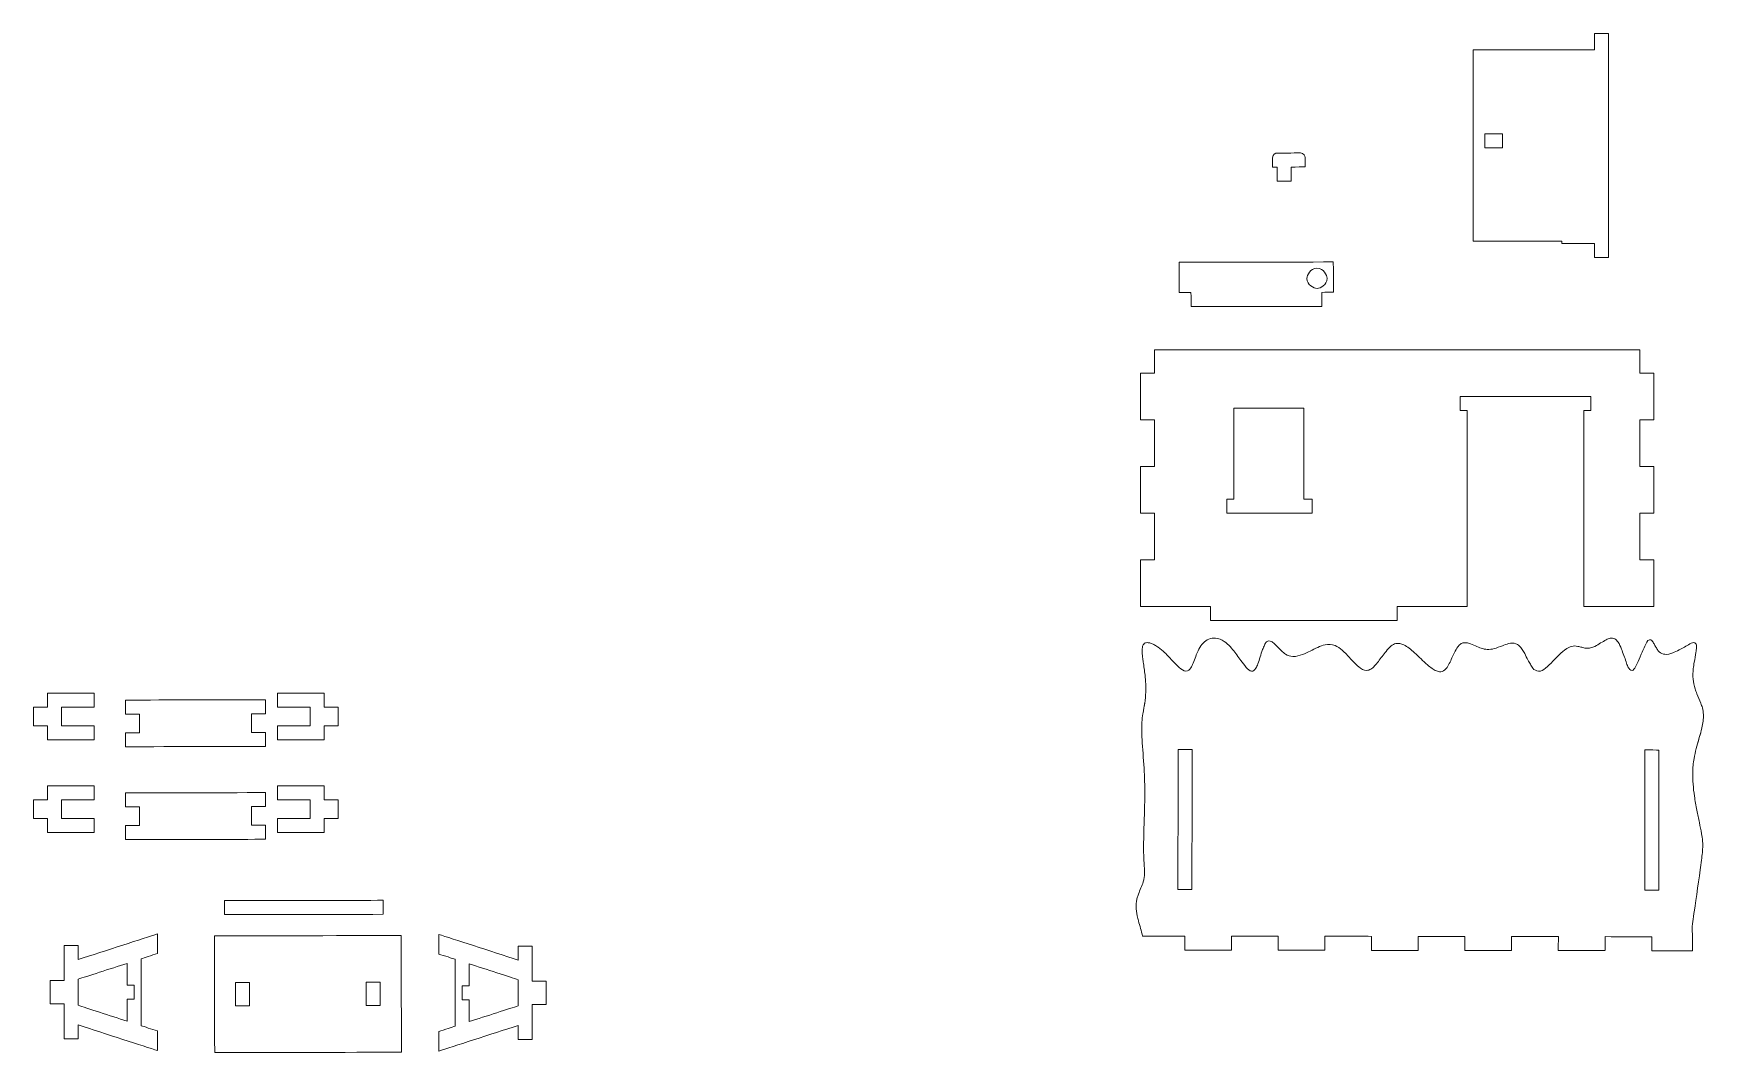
# Model space of a CAD drawing. Header units: millimetres. Extents: x -5059 to 5976, y -2595 to 3315.
# Drawn here: x 2873 to 3589, y 1193 to 1630 of the extents above; entities that cross this region are included whole.
import ezdxf

# ---------------------------------------------------------------- set-up
doc = ezdxf.new("R2010")
doc.units = ezdxf.units.MM
doc.header["$MEASUREMENT"] = 0
doc.layers.add('Make2D$visible$lines', color=7, linetype='Continuous')

msp = doc.modelspace()

# ---------------------------------------------------------------- linework, layer by layer
at = {"layer": 'Make2D$visible$lines', "color": 18, "lineweight": 9}
for points in [[(3541.8111, 1623.148), (3541.8111, 1625.4814), (3541.8111, 1628.9814), (3541.8111, 1630.148)], [(3541.8111, 1630.148), (3543.8072, 1630.148), (3546.8013, 1630.148), (3547.7994, 1630.148)], [(3547.8111, 1534.148), (3547.8111, 1566.148), (3547.8111, 1614.148), (3547.8111, 1630.148)], [(3541.7994, 1623.148), (3524.47, 1623.148), (3498.4759, 1623.148), (3489.8112, 1623.148)], [(3489.8112, 1623.148), (3489.8112, 1595.8147), (3489.8112, 1554.8147), (3489.8112, 1541.148)], [(3502.4172, 1587.148), (3499.8819, 1587.148), (3496.0789, 1587.148), (3494.8112, 1587.148)], [(3494.8112, 1587.148), (3494.8112, 1585.148), (3494.8112, 1582.148), (3494.8112, 1581.148)], [(3502.4289, 1581.148), (3502.4289, 1583.148), (3502.4289, 1586.148), (3502.4289, 1587.148)], [(3403.8433, 1576.8916), (3403.8407, 1578.2249), (3405.1727, 1578.8942), (3405.8394, 1578.8955)], [(3403.8433, 1576.8916), (3403.8459, 1575.5583), (3403.8498, 1573.5583), (3403.8511, 1572.8916)], [(3415.8393, 1578.9151), (3412.506, 1578.9086), (3407.506, 1578.8988), (3405.8394, 1578.8955)], [(3415.8393, 1578.9151), (3417.1727, 1578.9177), (3417.8419, 1577.5857), (3417.8433, 1576.9191)], [(3417.8511, 1572.9191), (3417.8485, 1574.2524), (3417.8446, 1576.2524), (3417.8433, 1576.9191)], [(3494.8112, 1581.148), (3497.3465, 1581.148), (3501.1495, 1581.148), (3502.4172, 1581.148)], [(3403.8511, 1572.8916), (3404.5178, 1572.8929), (3405.5178, 1572.8949), (3405.8511, 1572.8955)], [(3405.8511, 1572.8955), (3405.855, 1570.8955), (3405.8609, 1567.8955), (3405.8629, 1566.8955)], [(3411.8511, 1572.9073), (3413.8511, 1572.9112), (3416.8511, 1572.9171), (3417.8511, 1572.9191)], [(3411.8629, 1566.9073), (3411.859, 1568.9073), (3411.8531, 1571.9073), (3411.8511, 1572.9073)], [(3405.8629, 1566.8955), (3407.8629, 1566.8995), (3410.8629, 1566.9053), (3411.8629, 1566.9073)], [(3489.8112, 1541.148), (3502.474, 1541.148), (3521.468, 1541.148), (3527.7994, 1541.148)], [(3527.8112, 1540.148), (3527.8112, 1540.4814), (3527.8112, 1540.9814), (3527.8112, 1541.148)], [(3541.7994, 1540.148), (3537.1366, 1540.148), (3530.1425, 1540.148), (3527.8112, 1540.148)], [(3541.8111, 1534.148), (3541.8111, 1536.148), (3541.8111, 1539.148), (3541.8111, 1540.148)], [(3429.8993, 1532.2239), (3407.8994, 1532.1807), (3374.8994, 1532.116), (3363.8995, 1532.0944)], [(3363.8995, 1532.0944), (3363.908, 1527.7611), (3363.9207, 1521.2611), (3363.925, 1519.0944)], [(3429.9248, 1519.2239), (3429.9163, 1523.5572), (3429.9036, 1530.0572), (3429.8993, 1532.2239)], [(3547.7994, 1534.148), (3545.8033, 1534.148), (3542.8092, 1534.148), (3541.8111, 1534.148)], [(3363.925, 1519.0944), (3365.5916, 1519.0977), (3368.0916, 1519.1026), (3368.925, 1519.1043)], [(3368.925, 1519.1043), (3368.9289, 1517.1043), (3368.9348, 1514.1043), (3368.9367, 1513.1043)], [(3424.9248, 1519.2141), (3426.5915, 1519.2174), (3429.0915, 1519.2223), (3429.9248, 1519.2239)], [(3424.9366, 1513.2141), (3424.9327, 1515.2141), (3424.9268, 1518.2141), (3424.9248, 1519.2141)], [(3368.9367, 1513.1043), (3387.6034, 1513.1409), (3415.6033, 1513.1958), (3424.9366, 1513.2141)], [(3353.2404, 1484.6492), (3353.2404, 1487.9825), (3353.2404, 1492.9825), (3353.2404, 1494.6492)], [(3353.2404, 1494.6492), (3422.5696, 1494.6492), (3526.5636, 1494.6492), (3561.2282, 1494.6492)], [(3561.24, 1494.6492), (3561.24, 1491.3159), (3561.24, 1486.3159), (3561.24, 1484.6492)], [(3347.2404, 1484.6492), (3349.2404, 1484.6492), (3352.2404, 1484.6492), (3353.2404, 1484.6492)], [(3347.2404, 1464.6492), (3347.2404, 1471.3159), (3347.2404, 1481.3159), (3347.2404, 1484.6492)], [(3561.24, 1484.6492), (3563.24, 1484.6492), (3566.24, 1484.6492), (3567.24, 1484.6492)], [(3567.24, 1484.6492), (3567.24, 1477.9825), (3567.24, 1467.9825), (3567.24, 1464.6492)], [(3540.24, 1474.6492), (3521.5734, 1474.6492), (3493.5734, 1474.6492), (3484.2401, 1474.6492)], [(3484.2401, 1474.6492), (3484.2401, 1472.6492), (3484.2401, 1469.6492), (3484.2401, 1468.6492)], [(3540.24, 1468.6492), (3540.24, 1470.6492), (3540.24, 1473.6492), (3540.24, 1474.6492)], [(3417.2285, 1469.6492), (3407.2324, 1469.6492), (3392.2383, 1469.6492), (3387.2403, 1469.6492)], [(3387.2403, 1469.6492), (3387.2403, 1456.6492), (3387.2403, 1437.1492), (3387.2403, 1430.6492)], [(3417.2402, 1430.6492), (3417.2402, 1443.6492), (3417.2402, 1463.1492), (3417.2402, 1469.6492)], [(3484.2401, 1468.6492), (3485.2401, 1468.6492), (3486.7401, 1468.6492), (3487.2401, 1468.6492)], [(3487.2401, 1468.6492), (3487.2401, 1440.6492), (3487.2401, 1398.6492), (3487.2401, 1384.6492)], [(3537.24, 1384.6492), (3537.24, 1412.6492), (3537.24, 1454.6492), (3537.24, 1468.6492)], [(3537.24, 1468.6492), (3538.24, 1468.6492), (3539.74, 1468.6492), (3540.24, 1468.6492)], [(3353.2404, 1464.6492), (3351.2404, 1464.6492), (3348.2404, 1464.6492), (3347.2404, 1464.6492)], [(3353.2404, 1444.6492), (3353.2404, 1451.3159), (3353.2404, 1461.3159), (3353.2404, 1464.6492)], [(3567.2282, 1464.6492), (3565.2321, 1464.6492), (3562.238, 1464.6492), (3561.24, 1464.6492)], [(3561.24, 1464.6492), (3561.24, 1457.9825), (3561.24, 1447.9825), (3561.24, 1444.6492)], [(3347.2404, 1444.6492), (3349.2404, 1444.6492), (3352.2404, 1444.6492), (3353.2404, 1444.6492)], [(3347.2404, 1424.6492), (3347.2404, 1431.3159), (3347.2404, 1441.3159), (3347.2404, 1444.6492)], [(3561.24, 1444.6492), (3563.24, 1444.6492), (3566.24, 1444.6492), (3567.24, 1444.6492)], [(3567.24, 1444.6492), (3567.24, 1437.9825), (3567.24, 1427.9825), (3567.24, 1424.6492)], [(3353.2404, 1424.6492), (3351.2404, 1424.6492), (3348.2404, 1424.6492), (3347.2404, 1424.6492)], [(3353.2404, 1404.6492), (3353.2404, 1411.3159), (3353.2404, 1421.3159), (3353.2404, 1424.6492)], [(3384.2403, 1430.6492), (3384.2403, 1428.6492), (3384.2403, 1425.6492), (3384.2403, 1424.6492)], [(3387.2285, 1430.6492), (3386.2325, 1430.6492), (3384.7383, 1430.6492), (3384.2403, 1430.6492)], [(3384.2403, 1424.6492), (3396.4216, 1424.6492), (3414.6935, 1424.6492), (3420.7842, 1424.6492)], [(3420.7842, 1430.6492), (3419.6029, 1430.6492), (3417.8309, 1430.6492), (3417.2402, 1430.6492)], [(3420.7959, 1424.6492), (3420.7959, 1426.6492), (3420.7959, 1429.6492), (3420.7959, 1430.6492)], [(3567.2282, 1424.6492), (3565.2321, 1424.6492), (3562.238, 1424.6492), (3561.24, 1424.6492)], [(3561.24, 1424.6492), (3561.24, 1417.9825), (3561.24, 1407.9825), (3561.24, 1404.6492)], [(3347.2404, 1404.6492), (3349.2404, 1404.6492), (3352.2404, 1404.6492), (3353.2404, 1404.6492)], [(3347.2404, 1384.6492), (3347.2404, 1391.3159), (3347.2404, 1401.3159), (3347.2404, 1404.6492)], [(3561.24, 1404.6492), (3563.24, 1404.6492), (3566.24, 1404.6492), (3567.24, 1404.6492)], [(3567.24, 1404.6492), (3567.24, 1397.9825), (3567.24, 1387.9825), (3567.24, 1384.6492)], [(3377.2403, 1384.6492), (3367.2403, 1384.6492), (3352.2404, 1384.6492), (3347.2404, 1384.6492)], [(3377.2403, 1378.6492), (3377.2403, 1380.6492), (3377.2403, 1383.6492), (3377.2403, 1384.6492)], [(3457.2402, 1384.6492), (3457.2402, 1382.6492), (3457.2402, 1379.6492), (3457.2402, 1378.6492)], [(3487.2401, 1384.6492), (3477.2401, 1384.6492), (3462.2402, 1384.6492), (3457.2402, 1384.6492)], [(3567.2282, 1384.6492), (3557.2321, 1384.6492), (3542.238, 1384.6492), (3537.24, 1384.6492)], [(3457.2402, 1378.6492), (3430.5736, 1378.6492), (3390.5736, 1378.6492), (3377.2403, 1378.6492)], [(2899.0061, 1347.5295), (2892.3394, 1347.5295), (2882.3394, 1347.5295), (2879.0061, 1347.5295)], [(2879.0061, 1347.5295), (2879.0061, 1345.5295), (2879.0061, 1342.5295), (2879.0061, 1341.5295)], [(2899.0061, 1341.5295), (2899.0061, 1343.5295), (2899.0061, 1346.5295), (2899.0061, 1347.5295)], [(2977.5547, 1341.5295), (2977.5547, 1343.5295), (2977.5547, 1346.5295), (2977.5547, 1347.5295)], [(2977.5547, 1347.5295), (2984.2213, 1347.5295), (2994.2213, 1347.5295), (2997.5547, 1347.5295)], [(2997.5547, 1347.5295), (2997.5547, 1345.5295), (2997.5547, 1342.5295), (2997.5547, 1341.5295)], [(2879.0061, 1341.5295), (2877.0061, 1341.5295), (2874.0061, 1341.5295), (2873.0061, 1341.5295)], [(2873.0061, 1341.5295), (2873.0061, 1338.8629), (2873.0061, 1334.8629), (2873.0061, 1333.5295)], [(2885.0061, 1333.5295), (2885.0061, 1336.1962), (2885.0061, 1340.1962), (2885.0061, 1341.5295)], [(2885.0061, 1341.5295), (2889.6727, 1341.5295), (2896.6727, 1341.5295), (2899.0061, 1341.5295)], [(2972.428, 1344.6564), (2952.4281, 1344.6172), (2922.4281, 1344.5583), (2912.4281, 1344.5387)], [(2912.4281, 1344.5387), (2912.4321, 1342.5387), (2912.4379, 1339.5387), (2912.4399, 1338.5387)], [(2918.4399, 1338.5505), (2916.4399, 1338.5466), (2913.4399, 1338.5407), (2912.4399, 1338.5387)], [(2918.4556, 1330.5505), (2918.4504, 1333.2172), (2918.4425, 1337.2172), (2918.4399, 1338.5505)], [(2972.4398, 1338.6564), (2970.4398, 1338.6525), (2967.4398, 1338.6466), (2966.4398, 1338.6446)], [(2966.4398, 1338.6446), (2966.445, 1335.978), (2966.4529, 1331.978), (2966.4555, 1330.6447)], [(2972.4398, 1338.6564), (2972.4359, 1340.6564), (2972.43, 1343.6564), (2972.428, 1344.6564)], [(2991.5547, 1341.5295), (2986.888, 1341.5295), (2979.888, 1341.5295), (2977.5547, 1341.5295)], [(2991.5547, 1333.5295), (2991.5547, 1336.1962), (2991.5547, 1340.1962), (2991.5547, 1341.5295)], [(2997.5547, 1341.5295), (2999.5547, 1341.5295), (3002.5547, 1341.5295), (3003.5547, 1341.5295)], [(3003.5547, 1341.5295), (3003.5547, 1338.8629), (3003.5547, 1334.8629), (3003.5547, 1333.5295)], [(3348.3114, 1338.6289), (3348.5683, 1340.1129), (3348.9496, 1342.3396), (3349.076, 1343.082)], [(3348.8881, 1341.9464), (3348.6884, 1340.8419), (3348.4038, 1339.1824), (3348.3114, 1338.6289)], [(2873.0061, 1333.5295), (2875.0061, 1333.5295), (2878.0061, 1333.5295), (2879.0061, 1333.5295)], [(2879.0061, 1333.5295), (2879.0061, 1331.5296), (2879.0061, 1328.5296), (2879.0061, 1327.5296)], [(2899.0061, 1333.5295), (2894.3394, 1333.5295), (2887.3394, 1333.5295), (2885.0061, 1333.5295)], [(2899.0061, 1327.5296), (2899.0061, 1329.5296), (2899.0061, 1332.5295), (2899.0061, 1333.5295)], [(2977.5547, 1327.5296), (2977.5547, 1329.5296), (2977.5547, 1332.5295), (2977.5547, 1333.5295)], [(2977.5547, 1333.5295), (2982.2213, 1333.5295), (2989.2213, 1333.5295), (2991.5547, 1333.5295)], [(3003.5547, 1333.5295), (3001.5547, 1333.5295), (2998.5547, 1333.5295), (2997.5547, 1333.5295)], [(2997.5547, 1333.5295), (2997.5547, 1331.5296), (2997.5547, 1328.5296), (2997.5547, 1327.5296)], [(2879.0061, 1327.5296), (2885.6727, 1327.5296), (2895.6727, 1327.5296), (2899.0061, 1327.5296)], [(2912.4556, 1330.5387), (2914.4556, 1330.5427), (2917.4556, 1330.5486), (2918.4556, 1330.5505)], [(2912.4556, 1330.5387), (2912.4595, 1328.5388), (2912.4654, 1325.5388), (2912.4674, 1324.5388)], [(2912.4674, 1324.5388), (2932.4673, 1324.578), (2962.4673, 1324.6368), (2972.4672, 1324.6564)], [(2966.4555, 1330.6447), (2968.4555, 1330.6486), (2971.4555, 1330.6545), (2972.4555, 1330.6564)], [(2972.4672, 1324.6564), (2972.4633, 1326.6564), (2972.4574, 1329.6564), (2972.4555, 1330.6564)], [(2997.5547, 1327.5296), (2990.888, 1327.5296), (2980.888, 1327.5296), (2977.5547, 1327.5296)], [(3585.9136, 1325.7867), (3586.3724, 1327.3734), (3587.0479, 1329.7572), (3587.2709, 1330.5523)], [(3363.3258, 1263.4226), (3363.3535, 1283.4225), (3363.3952, 1313.4222), (3363.409, 1323.4221)], [(3363.409, 1323.4221), (3365.4062, 1323.4193), (3368.4021, 1323.4151), (3369.4007, 1323.4138)], [(3369.409, 1323.4137), (3369.3813, 1303.4139), (3369.3397, 1273.4142), (3369.3258, 1263.4143)], [(3563.3254, 1263.1453), (3563.3532, 1283.1451), (3563.3948, 1313.1448), (3563.4086, 1323.1447)], [(3563.4086, 1323.1447), (3565.4059, 1323.1419), (3568.4017, 1323.1378), (3569.4003, 1323.1364)], [(3569.4086, 1323.1364), (3569.3809, 1303.1366), (3569.3393, 1273.1369), (3569.3254, 1263.137)], [(2899.0061, 1307.7535), (2892.3394, 1307.7535), (2882.3394, 1307.7535), (2879.0061, 1307.7535)], [(2879.0061, 1307.7535), (2879.0061, 1305.7536), (2879.0061, 1302.7536), (2879.0061, 1301.7536)], [(2899.0061, 1301.7536), (2899.0061, 1303.7536), (2899.0061, 1306.7535), (2899.0061, 1307.7535)], [(2972.428, 1304.8804), (2952.4281, 1304.8412), (2922.4281, 1304.7824), (2912.4281, 1304.7627)], [(2912.4281, 1304.7627), (2912.4321, 1302.7628), (2912.4379, 1299.7628), (2912.4399, 1298.7628)], [(2972.4398, 1298.8804), (2972.4359, 1300.8804), (2972.43, 1303.8804), (2972.428, 1304.8804)], [(2977.5547, 1301.7536), (2977.5547, 1303.7536), (2977.5547, 1306.7535), (2977.5547, 1307.7535)], [(2977.5547, 1307.7535), (2984.2213, 1307.7535), (2994.2213, 1307.7535), (2997.5547, 1307.7535)], [(2997.5547, 1307.7535), (2997.5547, 1305.7536), (2997.5547, 1302.7536), (2997.5547, 1301.7536)], [(2879.0061, 1301.7536), (2877.0061, 1301.7536), (2874.0061, 1301.7536), (2873.0061, 1301.7536)], [(2873.0061, 1301.7536), (2873.0061, 1299.0869), (2873.0061, 1295.0869), (2873.0061, 1293.7536)], [(2885.0061, 1293.7536), (2885.0061, 1296.4202), (2885.0061, 1300.4202), (2885.0061, 1301.7536)], [(2885.0061, 1301.7536), (2889.6727, 1301.7536), (2896.6727, 1301.7536), (2899.0061, 1301.7536)], [(2918.4399, 1298.7745), (2916.4399, 1298.7706), (2913.4399, 1298.7647), (2912.4399, 1298.7628)], [(2918.4556, 1290.7745), (2918.4504, 1293.4412), (2918.4425, 1297.4412), (2918.4399, 1298.7745)], [(2972.4398, 1298.8804), (2970.4398, 1298.8765), (2967.4398, 1298.8706), (2966.4398, 1298.8687)], [(2966.4398, 1298.8687), (2966.445, 1296.202), (2966.4529, 1292.202), (2966.4555, 1290.8687)], [(2991.5547, 1301.7536), (2986.888, 1301.7536), (2979.888, 1301.7536), (2977.5547, 1301.7536)], [(2991.5547, 1293.7536), (2991.5547, 1296.4202), (2991.5547, 1300.4202), (2991.5547, 1301.7536)], [(2997.5547, 1301.7536), (2999.5547, 1301.7536), (3002.5547, 1301.7536), (3003.5547, 1301.7536)], [(3003.5547, 1301.7536), (3003.5547, 1299.0869), (3003.5547, 1295.0869), (3003.5547, 1293.7536)], [(2873.0061, 1293.7536), (2875.0061, 1293.7536), (2878.0061, 1293.7536), (2879.0061, 1293.7536)], [(2879.0061, 1293.7536), (2879.0061, 1291.7536), (2879.0061, 1288.7536), (2879.0061, 1287.7536)], [(2899.0061, 1293.7536), (2894.3394, 1293.7536), (2887.3394, 1293.7536), (2885.0061, 1293.7536)], [(2899.0061, 1287.7536), (2899.0061, 1289.7536), (2899.0061, 1292.7536), (2899.0061, 1293.7536)], [(2912.4556, 1290.7628), (2914.4556, 1290.7667), (2917.4556, 1290.7726), (2918.4556, 1290.7745)], [(2912.4556, 1290.7628), (2912.4595, 1288.7628), (2912.4654, 1285.7628), (2912.4674, 1284.7628)], [(2966.4555, 1290.8687), (2968.4555, 1290.8726), (2971.4555, 1290.8785), (2972.4555, 1290.8805)], [(2972.4672, 1284.8805), (2972.4633, 1286.8805), (2972.4574, 1289.8805), (2972.4555, 1290.8805)], [(2977.5547, 1287.7536), (2977.5547, 1289.7536), (2977.5547, 1292.7536), (2977.5547, 1293.7536)], [(2977.5547, 1293.7536), (2982.2213, 1293.7536), (2989.2213, 1293.7536), (2991.5547, 1293.7536)], [(3003.5547, 1293.7536), (3001.5547, 1293.7536), (2998.5547, 1293.7536), (2997.5547, 1293.7536)], [(2997.5547, 1293.7536), (2997.5547, 1291.7536), (2997.5547, 1288.7536), (2997.5547, 1287.7536)], [(2879.0061, 1287.7536), (2885.6727, 1287.7536), (2895.6727, 1287.7536), (2899.0061, 1287.7536)], [(2912.4674, 1284.7628), (2932.4673, 1284.802), (2962.4673, 1284.8609), (2972.4672, 1284.8805)], [(2997.5547, 1287.7536), (2990.888, 1287.7536), (2980.888, 1287.7536), (2977.5547, 1287.7536)], [(3587.0718, 1271.736), (3586.1788, 1265.5123), (3584.8363, 1256.1772), (3584.3883, 1253.0656)], [(3369.3175, 1263.4138), (3367.3203, 1263.4166), (3364.3244, 1263.4207), (3363.3258, 1263.4221)], [(3569.3171, 1263.1365), (3567.3199, 1263.1392), (3564.324, 1263.1434), (3563.3254, 1263.1448)], [(2954.8466, 1258.6036), (2977.5133, 1258.648), (3011.5132, 1258.7147), (3022.8465, 1258.7369)], [(2954.8584, 1252.6036), (2954.8545, 1254.6036), (2954.8486, 1257.6036), (2954.8466, 1258.6036)], [(3022.8583, 1252.737), (3000.1916, 1252.6925), (2966.1917, 1252.6258), (2954.8584, 1252.6036)], [(3022.8583, 1252.737), (3022.8543, 1254.737), (3022.8485, 1257.7369), (3022.8465, 1258.7369)], [(2886.1539, 1224.3494), (2886.1539, 1229.3494), (2886.1539, 1236.8494), (2886.1539, 1239.3494)], [(2886.1539, 1239.3494), (2888.1539, 1239.3494), (2891.1539, 1239.3494), (2892.1539, 1239.3494)], [(2892.1539, 1233.3494), (2903.4873, 1237.0161), (2920.4873, 1242.5161), (2926.1539, 1244.3494)], [(2892.1539, 1239.3494), (2892.1539, 1237.3494), (2892.1539, 1234.3494), (2892.1539, 1233.3494)], [(2926.1539, 1244.3494), (2926.1539, 1241.5466), (2926.1539, 1237.3425), (2926.1539, 1235.9411)], [(3030.5678, 1243.6547), (3003.9012, 1243.6024), (2963.9012, 1243.524), (2950.5679, 1243.4978)], [(2950.5679, 1243.4978), (2950.6006, 1226.8312), (2950.6496, 1201.8312), (2950.666, 1193.4979)], [(3030.6658, 1193.6548), (3030.6331, 1210.3214), (3030.5841, 1235.3214), (3030.5678, 1243.6547)], [(3080.6983, 1233.1395), (3069.365, 1236.8061), (3052.365, 1242.3061), (3046.6983, 1244.1395)], [(3046.6983, 1244.1395), (3046.6983, 1241.3367), (3046.6983, 1237.1326), (3046.6983, 1235.7312)], [(3086.6983, 1239.1395), (3084.6983, 1239.1395), (3081.6983, 1239.1395), (3080.6983, 1239.1395)], [(3080.6983, 1239.1395), (3080.6983, 1237.1395), (3080.6983, 1234.1395), (3080.6983, 1233.1395)], [(3086.6983, 1224.1395), (3086.6983, 1229.1395), (3086.6983, 1236.6395), (3086.6983, 1239.1395)], [(3348.1628, 1243.4431), (3354.2051, 1243.4348), (3363.2686, 1243.4222), (3366.2897, 1243.418)], [(3366.2981, 1243.418), (3366.2953, 1241.418), (3366.2911, 1238.418), (3366.2897, 1237.418)], [(3386.2897, 1237.3908), (3386.2925, 1239.3906), (3386.2966, 1242.3903), (3386.298, 1243.3902)], [(3386.298, 1243.3902), (3392.9647, 1243.381), (3402.9647, 1243.3671), (3406.298, 1243.3625)], [(3406.298, 1243.3625), (3406.2952, 1241.3625), (3406.2911, 1238.3625), (3406.2897, 1237.3625)], [(3426.2896, 1237.3353), (3426.2924, 1239.3351), (3426.2966, 1242.3349), (3426.2979, 1243.3348)], [(3426.2979, 1243.3348), (3432.9646, 1243.3255), (3442.9646, 1243.3117), (3446.2979, 1243.307)], [(3446.2979, 1243.307), (3446.2951, 1241.307), (3446.291, 1238.307), (3446.2896, 1237.307)], [(3466.2896, 1237.2798), (3466.2923, 1239.2797), (3466.2965, 1242.2794), (3466.2979, 1243.2793)], [(3466.2979, 1243.2793), (3472.9645, 1243.2701), (3482.9645, 1243.2562), (3486.2978, 1243.2516)], [(3486.2978, 1243.2516), (3486.2951, 1241.2516), (3486.2909, 1238.2516), (3486.2895, 1237.2516)], [(3506.2895, 1237.2244), (3506.2922, 1239.2242), (3506.2964, 1242.2239), (3506.2978, 1243.2238)], [(3506.2978, 1243.2238), (3512.9644, 1243.2146), (3522.9644, 1243.2007), (3526.2978, 1243.1961)], [(3526.2978, 1243.1961), (3526.295, 1241.1961), (3526.2908, 1238.1961), (3526.2894, 1237.1961)], [(3546.2894, 1237.1689), (3546.2922, 1239.1687), (3546.2963, 1242.1684), (3546.2977, 1243.1684)], [(3546.2977, 1243.1684), (3552.9644, 1243.1591), (3562.9644, 1243.1452), (3566.2977, 1243.1406)], [(3566.2977, 1243.1406), (3566.2949, 1241.1406), (3566.2907, 1238.1406), (3566.2894, 1237.1406)], [(2913.1539, 1231.7353), (2906.1539, 1229.4706), (2895.6539, 1226.0735), (2892.1539, 1224.9412)], [(2913.1539, 1222.3494), (2913.1539, 1225.478), (2913.1539, 1230.171), (2913.1539, 1231.7353)], [(2926.1539, 1235.9411), (2923.8206, 1235.1862), (2920.3206, 1234.0539), (2919.1539, 1233.6764)], [(2919.1539, 1233.6764), (2919.1539, 1224.1251), (2919.1539, 1209.7981), (2919.1539, 1205.0224)], [(3046.6983, 1235.7312), (3049.0317, 1234.9763), (3052.5317, 1233.844), (3053.6983, 1233.4665)], [(3053.6983, 1233.4665), (3053.6983, 1223.9152), (3053.6983, 1209.5882), (3053.6983, 1204.8125)], [(3059.6983, 1222.1395), (3059.6983, 1225.2681), (3059.6983, 1229.961), (3059.6983, 1231.5253)], [(3059.6983, 1231.5253), (3066.6983, 1229.2606), (3077.1983, 1225.8636), (3080.6983, 1224.7312)], [(3386.2814, 1237.3903), (3379.6175, 1237.3995), (3369.6217, 1237.4134), (3366.2897, 1237.418)], [(3426.2813, 1237.3348), (3419.6174, 1237.344), (3409.6216, 1237.3579), (3406.2897, 1237.3625)], [(3466.2812, 1237.2793), (3459.6173, 1237.2886), (3449.6215, 1237.3024), (3446.2896, 1237.307)], [(3506.2812, 1237.2239), (3499.6173, 1237.2331), (3489.6215, 1237.247), (3486.2895, 1237.2516)], [(3546.2811, 1237.1684), (3539.6172, 1237.1776), (3529.6214, 1237.1915), (3526.2894, 1237.1961)], [(3566.2894, 1237.1406), (3572.1227, 1237.1325), (3580.8727, 1237.1204), (3583.7893, 1237.1164)], [(2880.1539, 1214.3495), (2880.1539, 1217.6828), (2880.1539, 1222.6828), (2880.1539, 1224.3494)], [(2880.1539, 1224.3494), (2882.1539, 1224.3494), (2885.1539, 1224.3494), (2886.1539, 1224.3494)], [(2892.1539, 1224.9412), (2892.1539, 1221.2133), (2892.1539, 1215.6216), (2892.1539, 1213.7577)], [(3021.607, 1223.6371), (3019.607, 1223.6332), (3016.607, 1223.6273), (3015.607, 1223.6253)], [(3015.607, 1223.6253), (3015.6136, 1220.292), (3015.6234, 1215.292), (3015.6266, 1213.6254)], [(3021.6266, 1213.6371), (3021.6201, 1216.9704), (3021.6103, 1221.9704), (3021.607, 1223.6371)], [(3080.6983, 1224.7312), (3080.6983, 1221.0034), (3080.6983, 1215.4117), (3080.6983, 1213.5478)], [(3092.6983, 1224.1395), (3090.6983, 1224.1395), (3087.6983, 1224.1395), (3086.6983, 1224.1395)], [(3092.6983, 1214.1395), (3092.6983, 1217.4728), (3092.6983, 1222.4728), (3092.6983, 1224.1395)], [(2916.1539, 1222.3494), (2915.1539, 1222.3494), (2913.6539, 1222.3494), (2913.1539, 1222.3494)], [(2916.1539, 1216.3494), (2916.1539, 1218.3494), (2916.1539, 1221.3494), (2916.1539, 1222.3494)], [(2965.6071, 1223.5273), (2963.6071, 1223.5233), (2960.6071, 1223.5175), (2959.6071, 1223.5155)], [(2959.6071, 1223.5155), (2959.6137, 1220.1822), (2959.6235, 1215.1822), (2959.6267, 1213.5155)], [(2965.6267, 1213.5273), (2965.6202, 1216.8606), (2965.6104, 1221.8606), (2965.6071, 1223.5273)], [(3056.6983, 1216.1395), (3056.6983, 1218.1395), (3056.6983, 1221.1395), (3056.6983, 1222.1395)], [(3056.6983, 1222.1395), (3057.6983, 1222.1395), (3059.1983, 1222.1395), (3059.6983, 1222.1395)], [(2880.1539, 1214.3495), (2882.1539, 1214.3495), (2885.1539, 1214.3495), (2886.1539, 1214.3495)], [(2886.1539, 1214.3495), (2886.1539, 1209.3495), (2886.1539, 1201.8495), (2886.1539, 1199.3495)], [(2913.1539, 1206.9636), (2906.1539, 1209.2283), (2895.6539, 1212.6254), (2892.1539, 1213.7577)], [(2916.1539, 1216.3494), (2915.1539, 1216.3494), (2913.6539, 1216.3494), (2913.1539, 1216.3494)], [(2913.1539, 1216.3494), (2913.1539, 1213.2208), (2913.1539, 1208.5279), (2913.1539, 1206.9636)], [(2959.6267, 1213.5155), (2961.6267, 1213.5194), (2964.6267, 1213.5253), (2965.6267, 1213.5273)], [(3015.6266, 1213.6254), (3017.6266, 1213.6293), (3020.6266, 1213.6352), (3021.6266, 1213.6371)], [(3056.6983, 1216.1395), (3057.6983, 1216.1395), (3059.1983, 1216.1395), (3059.6983, 1216.1395)], [(3059.6983, 1216.1395), (3059.6983, 1213.0109), (3059.6983, 1208.318), (3059.6983, 1206.7537)], [(3059.6983, 1206.7537), (3066.6983, 1209.0184), (3077.1983, 1212.4154), (3080.6983, 1213.5478)], [(3086.6983, 1214.1395), (3086.6983, 1209.1395), (3086.6983, 1201.6395), (3086.6983, 1199.1395)], [(3092.6983, 1214.1395), (3090.6983, 1214.1395), (3087.6983, 1214.1395), (3086.6983, 1214.1395)], [(2892.1539, 1205.3495), (2903.4873, 1201.6828), (2920.4873, 1196.1828), (2926.1539, 1194.3495)], [(2892.1539, 1199.3495), (2892.1539, 1201.3495), (2892.1539, 1204.3495), (2892.1539, 1205.3495)], [(2926.1539, 1202.7577), (2923.8206, 1203.5126), (2920.3206, 1204.645), (2919.1539, 1205.0224)], [(2926.1539, 1194.3495), (2926.1539, 1197.1522), (2926.1539, 1201.3564), (2926.1539, 1202.7577)], [(3080.6983, 1205.1395), (3069.365, 1201.4729), (3052.365, 1195.9729), (3046.6983, 1194.1396)], [(3046.6983, 1202.5478), (3049.0317, 1203.3027), (3052.5317, 1204.4351), (3053.6983, 1204.8125)], [(3046.6983, 1194.1396), (3046.6983, 1196.9423), (3046.6983, 1201.1464), (3046.6983, 1202.5478)], [(3080.6983, 1199.1395), (3080.6983, 1201.1395), (3080.6983, 1204.1395), (3080.6983, 1205.1395)], [(2886.1539, 1199.3495), (2888.1539, 1199.3495), (2891.1539, 1199.3495), (2892.1539, 1199.3495)], [(3086.6983, 1199.1395), (3084.6983, 1199.1395), (3081.6983, 1199.1395), (3080.6983, 1199.1395)], [(2950.666, 1193.4979), (2977.3326, 1193.5502), (3017.3325, 1193.6287), (3030.6658, 1193.6548)]]:
    msp.add_open_spline(points, degree=3, dxfattribs=at)
for points, knots in [([(3422.9046, 1529.5101), (3420.038, 1529.5045), (3418.6103, 1526.6351), (3418.6131, 1525.2017), (3418.6131, 1525.2017), (3418.6187, 1522.3351), (3421.4882, 1520.9074), (3422.9215, 1520.9102)], [0, 0, 0, 0, 0.33333333, 0.33333333, 0.33333333, 0.33333333, 1, 1, 1, 1]), ([(3422.9046, 1529.5101), (3425.7713, 1529.5158), (3427.2103, 1526.6519), (3427.2131, 1525.2186), (3427.2131, 1525.2186), (3427.2187, 1522.3519), (3424.3548, 1520.913), (3422.9215, 1520.9102)], [0, 0, 0, 0, 0.33333333, 0.33333333, 0.33333333, 0.33333333, 1, 1, 1, 1]), ([(3587.0718, 1271.736), (3587.2691, 1273.1458), (3587.4627, 1274.5563), (3587.6391, 1275.9689), (3587.6391, 1275.9689), (3587.7751, 1277.0577), (3587.901, 1278.1477), (3587.9938, 1279.2417), (3587.9938, 1279.2417), (3588.133, 1280.8828), (3588.1979, 1282.5327), (3588.0772, 1284.1732), (3588.0772, 1284.1732), (3588.0005, 1285.2153), (3587.849, 1286.2535), (3587.6698, 1287.2848), (3587.6698, 1287.2848), (3587.3927, 1288.879), (3587.0497, 1290.4565), (3586.7126, 1292.0369), (3586.7126, 1292.0369), (3586.3377, 1293.7949), (3585.9702, 1295.5565), (3585.6305, 1297.3223), (3585.6305, 1297.3223), (3585.2405, 1299.3493), (3584.8871, 1301.382), (3584.5933, 1303.4257), (3584.5933, 1303.4257), (3584.1098, 1306.7884), (3583.7877, 1310.181), (3583.8624, 1313.5755), (3583.8624, 1313.5755), (3583.9058, 1315.5486), (3584.0833, 1317.5223), (3584.4192, 1319.4676), (3584.4192, 1319.4676), (3584.6688, 1320.9126), (3585.0058, 1322.3419), (3585.3731, 1323.7618), (3585.3731, 1323.7618), (3585.718, 1325.0949), (3586.0895, 1326.4197), (3586.4704, 1327.7423), (3586.4704, 1327.7423), (3586.9401, 1329.3728), (3587.4241, 1331.0001), (3587.8028, 1332.6569), (3587.8028, 1332.6569), (3588.2318, 1334.534), (3588.5257, 1336.4491), (3588.432, 1338.37), (3588.432, 1338.37), (3588.3851, 1339.3324), (3588.2409, 1340.2963), (3587.9904, 1341.2268), (3587.9904, 1341.2268), (3587.8145, 1341.8805), (3587.5862, 1342.5176), (3587.342, 1343.1486), (3587.342, 1343.1486), (3586.8169, 1344.5058), (3586.2184, 1345.8347), (3585.6825, 1347.188), (3585.6825, 1347.188), (3585.3952, 1347.9134), (3585.1258, 1348.6458), (3584.892, 1349.3904), (3584.892, 1349.3904), (3584.4727, 1350.7253), (3584.1675, 1352.0997), (3584.0364, 1353.4905), (3584.0364, 1353.4905), (3583.8952, 1354.9885), (3583.9561, 1356.5057), (3584.1252, 1358.0034), (3584.1252, 1358.0034), (3584.2289, 1358.922), (3584.3733, 1359.8332), (3584.5281, 1360.7438), (3584.5281, 1360.7438), (3584.7677, 1362.1526), (3585.0323, 1363.5597), (3585.2507, 1364.9721), (3585.2507, 1364.9721), (3585.3551, 1365.6478), (3585.449, 1366.3247), (3585.4907, 1367.0126), (3585.4907, 1367.0126), (3585.5204, 1367.5017), (3585.5237, 1367.9964), (3585.3244, 1368.4314), (3585.3244, 1368.4314), (3585.193, 1368.7182), (3584.9736, 1368.9791), (3584.7173, 1369.1029), (3584.7173, 1369.1029), (3584.1459, 1369.3789), (3583.3909, 1368.974), (3582.6987, 1368.5954), (3582.6987, 1368.5954), (3580.9504, 1367.6392), (3579.603, 1366.8508), (3578.0104, 1366.0015), (3578.0104, 1366.0015), (3577.1476, 1365.5415), (3576.2128, 1365.0635), (3575.282, 1364.7045), (3575.282, 1364.7045), (3574.1836, 1364.2808), (3573.0908, 1364.0228), (3571.9505, 1364.1411), (3571.9505, 1364.1411), (3571.0595, 1364.2336), (3570.1395, 1364.5558), (3569.4954, 1365.185), (3569.4954, 1365.185), (3569.115, 1365.5565), (3568.8309, 1366.035), (3568.5466, 1366.4891), (3568.5466, 1366.4891), (3568.2483, 1366.9655), (3567.9497, 1367.4151), (3567.6791, 1367.9018), (3567.6791, 1367.9018), (3567.4298, 1368.3501), (3567.2041, 1368.8299), (3566.9482, 1369.285), (3566.9482, 1369.285), (3566.7925, 1369.5618), (3566.6257, 1369.8295), (3566.3956, 1370.0279), (3566.3956, 1370.0279), (3566.0902, 1370.2912), (3565.6735, 1370.4325), (3565.3183, 1370.3806), (3565.3183, 1370.3806), (3564.3722, 1370.2422), (3563.8617, 1368.7329), (3563.3856, 1367.6277), (3563.3856, 1367.6277), (3562.956, 1366.6305), (3562.5545, 1365.9624), (3562.1668, 1365.1114), (3562.1668, 1365.1114), (3561.6203, 1363.9117), (3561.1013, 1362.3486), (3560.5371, 1361.0856), (3560.5371, 1361.0856), (3560.1759, 1360.2771), (3559.7962, 1359.5915), (3559.3101, 1358.7447), (3559.3101, 1358.7447), (3558.9113, 1358.05), (3558.4408, 1357.2467), (3557.877, 1357.1996), (3557.877, 1357.1996), (3557.2773, 1357.1494), (3556.572, 1357.9545), (3556.1393, 1358.7066), (3556.1393, 1358.7066), (3555.6973, 1359.4748), (3555.5398, 1360.1876), (3555.3299, 1360.9233), (3555.3299, 1360.9233), (3554.8246, 1362.6945), (3554.0159, 1364.598), (3553.3138, 1366.3929), (3553.3138, 1366.3929), (3552.8972, 1367.458), (3552.5181, 1368.4848), (3551.8555, 1369.4449), (3551.8555, 1369.4449), (3551.4915, 1369.9725), (3551.0418, 1370.48), (3550.4915, 1370.7699), (3550.4915, 1370.7699), (3549.8867, 1371.0884), (3549.1604, 1371.1442), (3548.4802, 1371.0099), (3548.4802, 1371.0099), (3547.8924, 1370.8938), (3547.3391, 1370.6357), (3546.8043, 1370.3591), (3546.8043, 1370.3591), (3545.9825, 1369.934), (3545.2044, 1369.465), (3544.4237, 1368.983), (3544.4237, 1368.983), (3543.616, 1368.4844), (3542.8056, 1367.9718), (3541.9512, 1367.55), (3541.9512, 1367.55), (3541.3541, 1367.2552), (3540.7356, 1367.0048), (3540.0889, 1366.8626), (3540.0889, 1366.8626), (3539.4299, 1366.7177), (3538.7415, 1366.6851), (3538.0693, 1366.7639), (3538.0693, 1366.7639), (3537.485, 1366.8323), (3536.9129, 1366.9848), (3536.3431, 1367.134), (3536.3431, 1367.134), (3535.7745, 1367.2829), (3535.2081, 1367.4285), (3534.6309, 1367.5429), (3534.6309, 1367.5429), (3534.1799, 1367.6323), (3533.7224, 1367.7026), (3533.2663, 1367.7021), (3533.2663, 1367.7021), (3532.43, 1367.7013), (3531.5986, 1367.4626), (3530.8345, 1367.1074), (3530.8345, 1367.1074), (3529.524, 1366.4982), (3528.4116, 1365.5463), (3527.3541, 1364.5578), (3527.3541, 1364.5578), (3526.1792, 1363.4595), (3525.0722, 1362.3161), (3523.961, 1361.1701), (3523.961, 1361.1701), (3522.9456, 1360.1229), (3521.9266, 1359.0735), (3520.7415, 1358.1492), (3520.7415, 1358.1492), (3519.8622, 1357.4633), (3518.8913, 1356.8462), (3517.8554, 1356.8753), (3517.8554, 1356.8753), (3516.9206, 1356.9016), (3515.9328, 1357.454), (3515.3059, 1358.2212), (3515.3059, 1358.2212), (3514.8988, 1358.7194), (3514.6439, 1359.3082), (3514.3407, 1359.8685), (3514.3407, 1359.8685), (3513.9964, 1360.5047), (3513.5898, 1361.1042), (3513.2364, 1361.7346), (3513.2364, 1361.7346), (3512.7448, 1362.6117), (3512.3562, 1363.5486), (3511.8726, 1364.4314), (3511.8726, 1364.4314), (3511.5295, 1365.0575), (3511.1387, 1365.6563), (3510.7377, 1366.2478), (3510.7377, 1366.2478), (3510.3862, 1366.7661), (3510.027, 1367.2788), (3509.576, 1367.7153), (3509.576, 1367.7153), (3509.1401, 1368.1371), (3508.6185, 1368.4877), (3508.055, 1368.6898), (3508.055, 1368.6898), (3507.0944, 1369.0344), (3506.0121, 1368.9476), (3504.9999, 1368.7113), (3504.9999, 1368.7113), (3504.0723, 1368.4947), (3503.2035, 1368.1524), (3502.3266, 1367.8073), (3502.3266, 1367.8073), (3501.159, 1367.3477), (3499.9769, 1366.883), (3498.757, 1366.5635), (3498.757, 1366.5635), (3497.8001, 1366.3128), (3496.8198, 1366.1515), (3495.8394, 1366.2075), (3495.8394, 1366.2075), (3494.9742, 1366.257), (3494.1089, 1366.4757), (3493.28, 1366.7542), (3493.28, 1366.7542), (3492.4303, 1367.0397), (3491.619, 1367.3879), (3490.802, 1367.7442), (3490.802, 1367.7442), (3489.846, 1368.1612), (3488.8823, 1368.5893), (3487.8717, 1368.868), (3487.8717, 1368.868), (3487.1827, 1369.0581), (3486.4719, 1369.1786), (3485.7704, 1369.0696), (3485.7704, 1369.0696), (3485.265, 1368.991), (3484.7645, 1368.7932), (3484.3458, 1368.4967), (3484.3458, 1368.4967), (3483.8915, 1368.1749), (3483.5337, 1367.7369), (3483.21, 1367.2803), (3483.21, 1367.2803), (3482.6818, 1366.5351), (3482.2445, 1365.7404), (3481.8388, 1364.9285), (3481.8388, 1364.9285), (3481.0585, 1363.3672), (3480.395, 1361.7425), (3479.5944, 1360.1877), (3479.5944, 1360.1877), (3479.1994, 1359.4205), (3478.771, 1358.6703), (3478.2009, 1358.0143), (3478.2009, 1358.0143), (3477.5877, 1357.3087), (3476.8106, 1356.712), (3475.8955, 1356.6482), (3475.8955, 1356.6482), (3475.2994, 1356.6067), (3474.6447, 1356.7912), (3474.0675, 1357.0228), (3474.0675, 1357.0228), (3473.3726, 1357.3016), (3472.79, 1357.6487), (3472.204, 1358.0543), (3472.204, 1358.0543), (3471.5209, 1358.527), (3470.8332, 1359.0793), (3470.1825, 1359.6411), (3470.1825, 1359.6411), (3469.2274, 1360.4659), (3468.3521, 1361.3114), (3467.4617, 1362.1738), (3467.4617, 1362.1738), (3466.5638, 1363.0434), (3465.6505, 1363.9301), (3464.7243, 1364.7799), (3464.7243, 1364.7799), (3463.9692, 1365.4727), (3463.2055, 1366.1411), (3462.3894, 1366.7588), (3462.3894, 1366.7588), (3461.6799, 1367.296), (3460.9307, 1367.7949), (3460.128, 1368.1805), (3460.128, 1368.1805), (3459.5737, 1368.4468), (3458.9939, 1368.6591), (3458.3873, 1368.7605), (3458.3873, 1368.7605), (3457.8277, 1368.8541), (3457.2452, 1368.8533), (3456.6967, 1368.726), (3456.6967, 1368.726), (3455.9741, 1368.5583), (3455.3104, 1368.1709), (3454.7167, 1367.7113), (3454.7167, 1367.7113), (3453.8613, 1367.0492), (3453.1513, 1366.2371), (3452.4755, 1365.399), (3452.4755, 1365.399), (3451.3404, 1363.9912), (3450.302, 1362.5101), (3449.1979, 1361.0785), (3449.1979, 1361.0785), (3448.6856, 1360.4142), (3448.1591, 1359.7605), (3447.5809, 1359.1512), (3447.5809, 1359.1512), (3447.0889, 1358.6327), (3446.5595, 1358.1463), (3445.9347, 1357.788), (3445.9347, 1357.788), (3445.3905, 1357.476), (3444.774, 1357.2611), (3444.1727, 1357.2423), (3444.1727, 1357.2423), (3442.9567, 1357.2044), (3441.8028, 1357.9685), (3440.7983, 1358.7872), (3440.7983, 1358.7872), (3439.4826, 1359.8596), (3438.4231, 1361.0259), (3437.3181, 1362.2292), (3437.3181, 1362.2292), (3436.1535, 1363.4975), (3434.9383, 1364.807), (3433.625, 1365.9584), (3433.625, 1365.9584), (3432.7061, 1366.7641), (3431.7391, 1367.4924), (3430.621, 1367.9152), (3430.621, 1367.9152), (3429.3168, 1368.4084), (3427.8069, 1368.486), (3426.4094, 1368.2154), (3426.4094, 1368.2154), (3425.2929, 1367.9991), (3424.248, 1367.5606), (3423.221, 1367.0847), (3423.221, 1367.0847), (3421.0632, 1366.0849), (3418.9839, 1364.9205), (3416.7563, 1364.0632), (3416.7563, 1364.0632), (3415.4039, 1363.5427), (3413.9968, 1363.1355), (3412.5613, 1363.2249), (3412.5613, 1363.2249), (3411.4825, 1363.2921), (3410.3876, 1363.6398), (3409.4628, 1364.2074), (3409.4628, 1364.2074), (3408.8214, 1364.6011), (3408.2618, 1365.1005), (3407.716, 1365.6177), (3407.716, 1365.6177), (3406.862, 1366.4268), (3406.0417, 1367.2791), (3405.2023, 1368.0997), (3405.2023, 1368.0997), (3404.8338, 1368.4599), (3404.4616, 1368.814), (3404.0482, 1369.1399), (3404.0482, 1369.1399), (3403.529, 1369.5493), (3402.9448, 1369.9141), (3402.3127, 1369.8784), (3402.3127, 1369.8784), (3401.9635, 1369.8586), (3401.5996, 1369.7165), (3401.3186, 1369.4921), (3401.3186, 1369.4921), (3400.8925, 1369.1519), (3400.6569, 1368.6225), (3400.4266, 1368.1158), (3400.4266, 1368.1158), (3400.1237, 1367.4493), (3399.8299, 1366.822), (3399.5749, 1366.1636), (3399.5749, 1366.1636), (3399.1841, 1365.155), (3398.8842, 1364.0733), (3398.5583, 1363.0219), (3398.5583, 1363.0219), (3398.2407, 1361.9971), (3397.8985, 1361.001), (3397.5387, 1360.0028), (3397.5387, 1360.0028), (3397.3166, 1359.3865), (3397.0878, 1358.7694), (3396.7199, 1358.1993), (3396.7199, 1358.1993), (3396.2542, 1357.4778), (3395.5657, 1356.8317), (3394.8441, 1356.8813), (3394.8441, 1356.8813), (3394.0825, 1356.9336), (3393.284, 1357.7612), (3392.6317, 1358.498), (3392.6317, 1358.498), (3391.6594, 1359.5961), (3391.0117, 1360.4926), (3390.283, 1361.5083), (3390.283, 1361.5083), (3389.22, 1362.9898), (3387.9846, 1364.7248), (3386.7708, 1366.2013), (3386.7708, 1366.2013), (3386.0704, 1367.0534), (3385.3771, 1367.8195), (3384.5607, 1368.547), (3384.5607, 1368.547), (3383.6592, 1369.3503), (3382.6075, 1370.1065), (3381.4715, 1370.5663), (3381.4715, 1370.5663), (3380.5631, 1370.9339), (3379.6009, 1371.112), (3378.6292, 1371.0755), (3378.6292, 1371.0755), (3377.6961, 1371.0404), (3376.7542, 1370.8075), (3375.9239, 1370.3743), (3375.9239, 1370.3743), (3375.0125, 1369.8989), (3374.2357, 1369.1821), (3373.5966, 1368.3743), (3373.5966, 1368.3743), (3372.9411, 1367.5455), (3372.4305, 1366.621), (3371.9837, 1365.6647), (3371.9837, 1365.6647), (3371.611, 1364.8669), (3371.2827, 1364.047), (3370.9638, 1363.2252), (3370.9638, 1363.2252), (3370.5817, 1362.2402), (3370.2131, 1361.2526), (3369.8218, 1360.2773), (3369.8218, 1360.2773), (3369.5597, 1359.6242), (3369.2873, 1358.9765), (3368.8799, 1358.382), (3368.8799, 1358.382), (3368.3532, 1357.6133), (3367.6007, 1356.9333), (3366.7802, 1356.9094), (3366.7802, 1356.9094), (3365.8085, 1356.8811), (3364.7414, 1357.7733), (3363.8724, 1358.5548), (3363.8724, 1358.5548), (3362.888, 1359.4399), (3362.1576, 1360.1831), (3361.3506, 1361.0321), (3361.3506, 1361.0321), (3360.1963, 1362.2465), (3358.8854, 1363.6773), (3357.6168, 1364.8822), (3357.6168, 1364.8822), (3356.7488, 1365.7067), (3355.9006, 1366.4253), (3354.9113, 1367.1298), (3354.9113, 1367.1298), (3354.4178, 1367.4813), (3353.8892, 1367.8292), (3353.3638, 1368.1183), (3353.3638, 1368.1183), (3352.8921, 1368.3779), (3352.423, 1368.59), (3351.9189, 1368.7749), (3351.9189, 1368.7749), (3351.4907, 1368.932), (3351.0372, 1369.0696), (3350.5846, 1369.1224), (3350.5846, 1369.1224), (3350.3012, 1369.1554), (3350.0182, 1369.1552), (3349.7356, 1369.1077), (3349.7356, 1369.1077), (3349.4885, 1369.0662), (3349.2418, 1368.9885), (3349.035, 1368.8532), (3349.035, 1368.8532), (3348.7754, 1368.6832), (3348.5788, 1368.4223), (3348.4318, 1368.1437), (3348.4318, 1368.1437), (3348.0732, 1367.4641), (3348.0097, 1366.6795), (3347.9959, 1365.9084), (3347.9959, 1365.9084), (3347.9776, 1364.8786), (3348.0482, 1363.8728), (3348.1656, 1362.8583), (3348.1656, 1362.8583), (3348.2441, 1362.1801), (3348.3436, 1361.498), (3348.4454, 1360.8208), (3348.4454, 1360.8208), (3348.5824, 1359.9103), (3348.7236, 1359.0086), (3348.8577, 1358.1017), (3348.8577, 1358.1017), (3348.9967, 1357.1609), (3349.128, 1356.2145), (3349.2367, 1355.2671), (3349.2367, 1355.2671), (3349.3821, 1354.0001), (3349.4873, 1352.7312), (3349.5434, 1351.4588), (3349.5434, 1351.4588), (3349.6114, 1349.9173), (3349.6075, 1348.3708), (3349.5045, 1346.831), (3349.5045, 1346.831), (3349.3949, 1345.193), (3349.1731, 1343.5626), (3348.8881, 1341.9464)], [0, 0, 0, 0, 0.00684932, 0.00684932, 0.00684932, 0.00684932, 0.01369863, 0.01369863, 0.01369863, 0.01369863, 0.02054795, 0.02054795, 0.02054795, 0.02054795, 0.02739726, 0.02739726, 0.02739726, 0.02739726, 0.03424658, 0.03424658, 0.03424658, 0.03424658, 0.04109589, 0.04109589, 0.04109589, 0.04109589, 0.04794521, 0.04794521, 0.04794521, 0.04794521, 0.05479452, 0.05479452, 0.05479452, 0.05479452, 0.06164384, 0.06164384, 0.06164384, 0.06164384, 0.06849315, 0.06849315, 0.06849315, 0.06849315, 0.07534247, 0.07534247, 0.07534247, 0.07534247, 0.08219178, 0.08219178, 0.08219178, 0.08219178, 0.0890411, 0.0890411, 0.0890411, 0.0890411, 0.09589041, 0.09589041, 0.09589041, 0.09589041, 0.10273973, 0.10273973, 0.10273973, 0.10273973, 0.10958904, 0.10958904, 0.10958904, 0.10958904, 0.11643836, 0.11643836, 0.11643836, 0.11643836, 0.12328767, 0.12328767, 0.12328767, 0.12328767, 0.13013699, 0.13013699, 0.13013699, 0.13013699, 0.1369863, 0.1369863, 0.1369863, 0.1369863, 0.14383562, 0.14383562, 0.14383562, 0.14383562, 0.15068493, 0.15068493, 0.15068493, 0.15068493, 0.15753425, 0.15753425, 0.15753425, 0.15753425, 0.16438356, 0.16438356, 0.16438356, 0.16438356, 0.17123288, 0.17123288, 0.17123288, 0.17123288, 0.17808219, 0.17808219, 0.17808219, 0.17808219, 0.18493151, 0.18493151, 0.18493151, 0.18493151, 0.19178082, 0.19178082, 0.19178082, 0.19178082, 0.19863014, 0.19863014, 0.19863014, 0.19863014, 0.20547945, 0.20547945, 0.20547945, 0.20547945, 0.21232877, 0.21232877, 0.21232877, 0.21232877, 0.21917808, 0.21917808, 0.21917808, 0.21917808, 0.2260274, 0.2260274, 0.2260274, 0.2260274, 0.23287671, 0.23287671, 0.23287671, 0.23287671, 0.23972603, 0.23972603, 0.23972603, 0.23972603, 0.24657534, 0.24657534, 0.24657534, 0.24657534, 0.25342466, 0.25342466, 0.25342466, 0.25342466, 0.26027397, 0.26027397, 0.26027397, 0.26027397, 0.26712329, 0.26712329, 0.26712329, 0.26712329, 0.2739726, 0.2739726, 0.2739726, 0.2739726, 0.28082192, 0.28082192, 0.28082192, 0.28082192, 0.28767123, 0.28767123, 0.28767123, 0.28767123, 0.29452055, 0.29452055, 0.29452055, 0.29452055, 0.30136986, 0.30136986, 0.30136986, 0.30136986, 0.30821918, 0.30821918, 0.30821918, 0.30821918, 0.31506849, 0.31506849, 0.31506849, 0.31506849, 0.32191781, 0.32191781, 0.32191781, 0.32191781, 0.32876712, 0.32876712, 0.32876712, 0.32876712, 0.33561644, 0.33561644, 0.33561644, 0.33561644, 0.34246575, 0.34246575, 0.34246575, 0.34246575, 0.34931507, 0.34931507, 0.34931507, 0.34931507, 0.35616438, 0.35616438, 0.35616438, 0.35616438, 0.3630137, 0.3630137, 0.3630137, 0.3630137, 0.36986301, 0.36986301, 0.36986301, 0.36986301, 0.37671233, 0.37671233, 0.37671233, 0.37671233, 0.38356164, 0.38356164, 0.38356164, 0.38356164, 0.39041096, 0.39041096, 0.39041096, 0.39041096, 0.39726027, 0.39726027, 0.39726027, 0.39726027, 0.40410959, 0.40410959, 0.40410959, 0.40410959, 0.4109589, 0.4109589, 0.4109589, 0.4109589, 0.41780822, 0.41780822, 0.41780822, 0.41780822, 0.42465753, 0.42465753, 0.42465753, 0.42465753, 0.43150685, 0.43150685, 0.43150685, 0.43150685, 0.43835616, 0.43835616, 0.43835616, 0.43835616, 0.44520548, 0.44520548, 0.44520548, 0.44520548, 0.45205479, 0.45205479, 0.45205479, 0.45205479, 0.45890411, 0.45890411, 0.45890411, 0.45890411, 0.46575342, 0.46575342, 0.46575342, 0.46575342, 0.47260274, 0.47260274, 0.47260274, 0.47260274, 0.47945205, 0.47945205, 0.47945205, 0.47945205, 0.48630137, 0.48630137, 0.48630137, 0.48630137, 0.49315068, 0.49315068, 0.49315068, 0.49315068, 0.5, 0.5, 0.5, 0.5, 0.50684932, 0.50684932, 0.50684932, 0.50684932, 0.51369863, 0.51369863, 0.51369863, 0.51369863, 0.52054795, 0.52054795, 0.52054795, 0.52054795, 0.52739726, 0.52739726, 0.52739726, 0.52739726, 0.53424658, 0.53424658, 0.53424658, 0.53424658, 0.54109589, 0.54109589, 0.54109589, 0.54109589, 0.54794521, 0.54794521, 0.54794521, 0.54794521, 0.55479452, 0.55479452, 0.55479452, 0.55479452, 0.56164384, 0.56164384, 0.56164384, 0.56164384, 0.56849315, 0.56849315, 0.56849315, 0.56849315, 0.57534247, 0.57534247, 0.57534247, 0.57534247, 0.58219178, 0.58219178, 0.58219178, 0.58219178, 0.5890411, 0.5890411, 0.5890411, 0.5890411, 0.59589041, 0.59589041, 0.59589041, 0.59589041, 0.60273973, 0.60273973, 0.60273973, 0.60273973, 0.60958904, 0.60958904, 0.60958904, 0.60958904, 0.61643836, 0.61643836, 0.61643836, 0.61643836, 0.62328767, 0.62328767, 0.62328767, 0.62328767, 0.63013699, 0.63013699, 0.63013699, 0.63013699, 0.6369863, 0.6369863, 0.6369863, 0.6369863, 0.64383562, 0.64383562, 0.64383562, 0.64383562, 0.65068493, 0.65068493, 0.65068493, 0.65068493, 0.65753425, 0.65753425, 0.65753425, 0.65753425, 0.66438356, 0.66438356, 0.66438356, 0.66438356, 0.67123288, 0.67123288, 0.67123288, 0.67123288, 0.67808219, 0.67808219, 0.67808219, 0.67808219, 0.68493151, 0.68493151, 0.68493151, 0.68493151, 0.69178082, 0.69178082, 0.69178082, 0.69178082, 0.69863014, 0.69863014, 0.69863014, 0.69863014, 0.70547945, 0.70547945, 0.70547945, 0.70547945, 0.71232877, 0.71232877, 0.71232877, 0.71232877, 0.71917808, 0.71917808, 0.71917808, 0.71917808, 0.7260274, 0.7260274, 0.7260274, 0.7260274, 0.73287671, 0.73287671, 0.73287671, 0.73287671, 0.73972603, 0.73972603, 0.73972603, 0.73972603, 0.74657534, 0.74657534, 0.74657534, 0.74657534, 0.75342466, 0.75342466, 0.75342466, 0.75342466, 0.76027397, 0.76027397, 0.76027397, 0.76027397, 0.76712329, 0.76712329, 0.76712329, 0.76712329, 0.7739726, 0.7739726, 0.7739726, 0.7739726, 0.78082192, 0.78082192, 0.78082192, 0.78082192, 0.78767123, 0.78767123, 0.78767123, 0.78767123, 0.79452055, 0.79452055, 0.79452055, 0.79452055, 0.80136986, 0.80136986, 0.80136986, 0.80136986, 0.80821918, 0.80821918, 0.80821918, 0.80821918, 0.81506849, 0.81506849, 0.81506849, 0.81506849, 0.82191781, 0.82191781, 0.82191781, 0.82191781, 0.82876712, 0.82876712, 0.82876712, 0.82876712, 0.83561644, 0.83561644, 0.83561644, 0.83561644, 0.84246575, 0.84246575, 0.84246575, 0.84246575, 0.84931507, 0.84931507, 0.84931507, 0.84931507, 0.85616438, 0.85616438, 0.85616438, 0.85616438, 0.8630137, 0.8630137, 0.8630137, 0.8630137, 0.86986301, 0.86986301, 0.86986301, 0.86986301, 0.87671233, 0.87671233, 0.87671233, 0.87671233, 0.88356164, 0.88356164, 0.88356164, 0.88356164, 0.89041096, 0.89041096, 0.89041096, 0.89041096, 0.89726027, 0.89726027, 0.89726027, 0.89726027, 0.90410959, 0.90410959, 0.90410959, 0.90410959, 0.9109589, 0.9109589, 0.9109589, 0.9109589, 0.91780822, 0.91780822, 0.91780822, 0.91780822, 0.92465753, 0.92465753, 0.92465753, 0.92465753, 0.93150685, 0.93150685, 0.93150685, 0.93150685, 0.93835616, 0.93835616, 0.93835616, 0.93835616, 0.94520548, 0.94520548, 0.94520548, 0.94520548, 0.95205479, 0.95205479, 0.95205479, 0.95205479, 0.95890411, 0.95890411, 0.95890411, 0.95890411, 0.96575342, 0.96575342, 0.96575342, 0.96575342, 0.97260274, 0.97260274, 0.97260274, 0.97260274, 0.97945205, 0.97945205, 0.97945205, 0.97945205, 0.98630137, 0.98630137, 0.98630137, 0.98630137, 1, 1, 1, 1]), ([(3348.3114, 1338.6289), (3348.1219, 1337.4532), (3347.979, 1336.2689), (3347.9006, 1335.0806), (3347.9006, 1335.0806), (3347.82, 1333.8592), (3347.8076, 1332.6336), (3347.8254, 1331.4091), (3347.8254, 1331.4091), (3347.8504, 1329.6839), (3347.9353, 1327.9609), (3348.0422, 1326.2394), (3348.0422, 1326.2394), (3348.298, 1322.1167), (3348.6797, 1318.0018), (3348.8959, 1313.8768), (3348.8959, 1313.8768), (3348.9931, 1312.0231), (3349.057, 1310.1673), (3349.0916, 1308.3111), (3349.0916, 1308.3111), (3349.1387, 1305.7915), (3349.1321, 1303.2713), (3349.0926, 1300.7516), (3349.0926, 1300.7516), (3349.0703, 1299.3309), (3349.0376, 1297.9102), (3348.9979, 1296.4898), (3348.9979, 1296.4898), (3348.9, 1292.9891), (3348.7595, 1289.4896), (3348.679, 1285.9885), (3348.679, 1285.9885), (3348.6446, 1284.4917), (3348.6211, 1282.9947), (3348.6218, 1281.4976), (3348.6218, 1281.4976), (3348.6225, 1279.9934), (3348.6476, 1278.4892), (3348.7032, 1276.9861), (3348.7032, 1276.9861), (3348.7366, 1276.081), (3348.7812, 1275.1762), (3348.8406, 1274.2724), (3348.8406, 1274.2724), (3348.8737, 1273.7686), (3348.9113, 1273.2651), (3348.9435, 1272.7613), (3348.9435, 1272.7613), (3348.9627, 1272.4598), (3348.9799, 1272.1582), (3348.9933, 1271.8564), (3348.9933, 1271.8564), (3349.0199, 1271.2566), (3349.0314, 1270.6559), (3349.01, 1270.0559), (3349.01, 1270.0559), (3348.9888, 1269.4594), (3348.9351, 1268.8636), (3348.8326, 1268.2759), (3348.8326, 1268.2759), (3348.739, 1267.7395), (3348.6046, 1267.2098), (3348.4468, 1266.6884), (3348.4468, 1266.6884), (3347.8989, 1264.8786), (3347.0684, 1263.1682), (3346.4194, 1261.3931), (3346.4194, 1261.3931), (3346.2214, 1260.8518), (3346.0404, 1260.3044), (3345.8856, 1259.7489), (3345.8856, 1259.7489), (3345.7303, 1259.1918), (3345.6014, 1258.6266), (3345.5177, 1258.0544), (3345.5177, 1258.0544), (3345.4267, 1257.4317), (3345.3891, 1256.8007), (3345.394, 1256.1716), (3345.394, 1256.1716), (3345.4047, 1254.7946), (3345.6187, 1253.4266), (3345.9091, 1252.0792), (3345.9091, 1252.0792), (3346.0626, 1251.3667), (3346.2375, 1250.6599), (3346.4228, 1249.9558), (3346.4228, 1249.9558), (3346.9947, 1247.784), (3347.6665, 1245.6374), (3348.1623, 1243.4454)], [0, 0, 0, 0, 0.04166667, 0.04166667, 0.04166667, 0.04166667, 0.08333333, 0.08333333, 0.08333333, 0.08333333, 0.125, 0.125, 0.125, 0.125, 0.16666667, 0.16666667, 0.16666667, 0.16666667, 0.20833333, 0.20833333, 0.20833333, 0.20833333, 0.25, 0.25, 0.25, 0.25, 0.29166667, 0.29166667, 0.29166667, 0.29166667, 0.33333333, 0.33333333, 0.33333333, 0.33333333, 0.375, 0.375, 0.375, 0.375, 0.41666667, 0.41666667, 0.41666667, 0.41666667, 0.45833333, 0.45833333, 0.45833333, 0.45833333, 0.5, 0.5, 0.5, 0.5, 0.54166667, 0.54166667, 0.54166667, 0.54166667, 0.58333333, 0.58333333, 0.58333333, 0.58333333, 0.625, 0.625, 0.625, 0.625, 0.66666667, 0.66666667, 0.66666667, 0.66666667, 0.70833333, 0.70833333, 0.70833333, 0.70833333, 0.75, 0.75, 0.75, 0.75, 0.79166667, 0.79166667, 0.79166667, 0.79166667, 0.83333333, 0.83333333, 0.83333333, 0.83333333, 0.875, 0.875, 0.875, 0.875, 0.91666667, 0.91666667, 0.91666667, 0.91666667, 1, 1, 1, 1]), ([(3583.7893, 1237.1164), (3583.9797, 1247.5944), (3583.3094, 1244.6591), (3583.8054, 1248.7262), (3583.8054, 1248.7262), (3583.9329, 1249.7714), (3584.1374, 1251.2789), (3584.3883, 1253.0656)], [0, 0, 0, 0, 0.33333333, 0.33333333, 0.33333333, 0.33333333, 1, 1, 1, 1])]:
    msp.add_open_spline(points, degree=3, knots=knots, dxfattribs=at)

doc.saveas('drawing.dxf')
